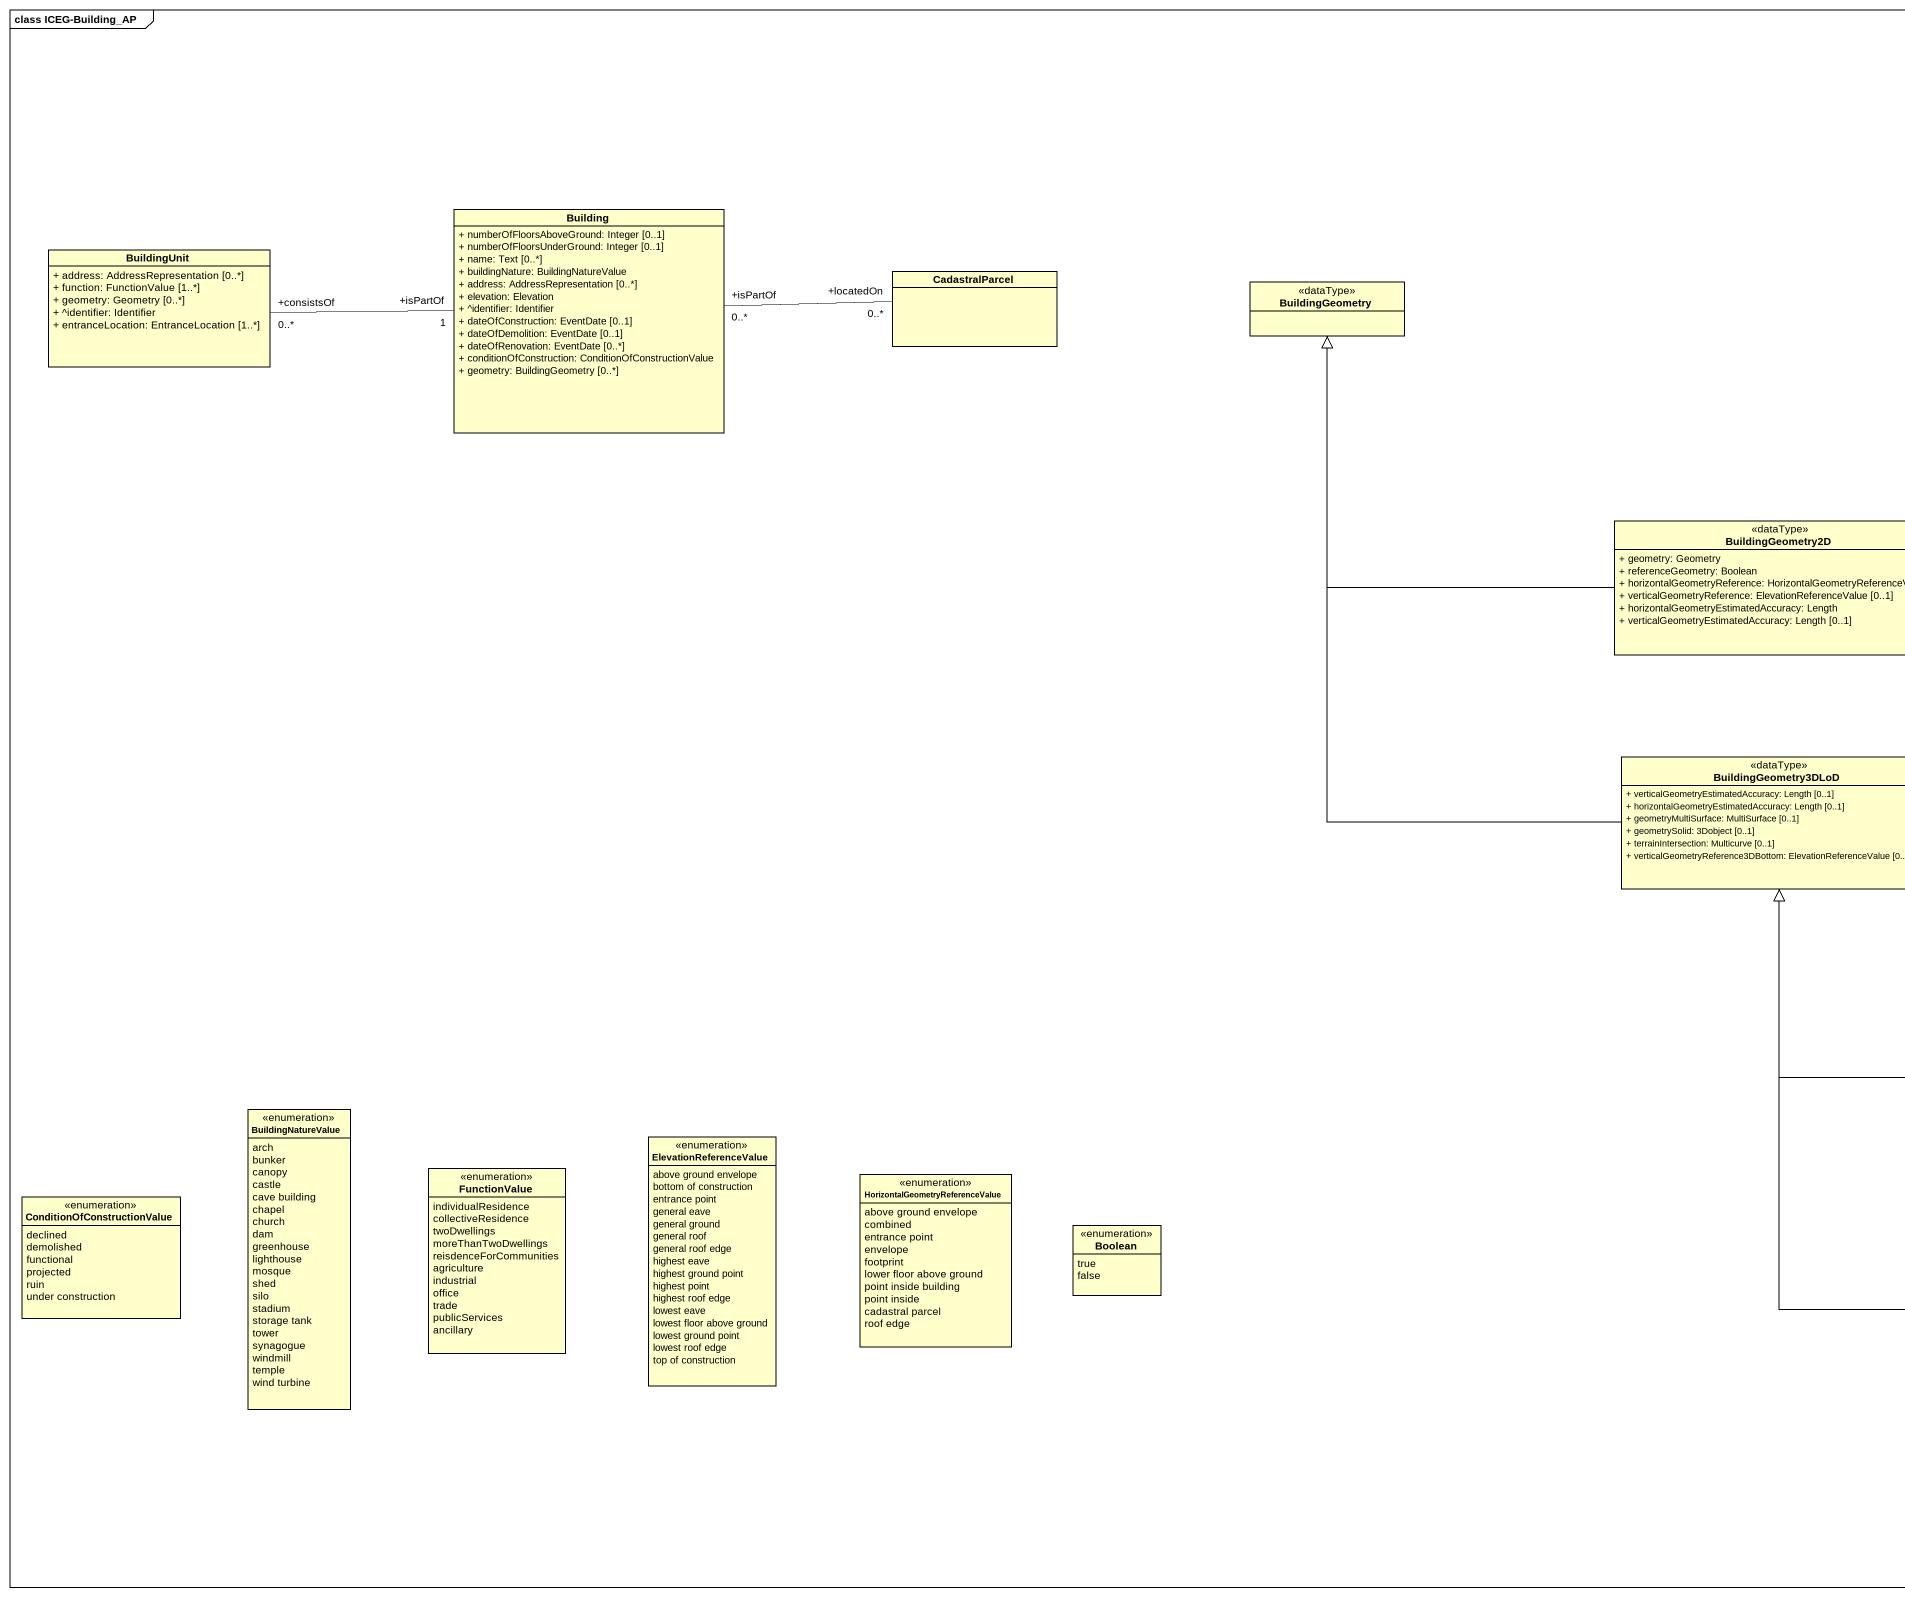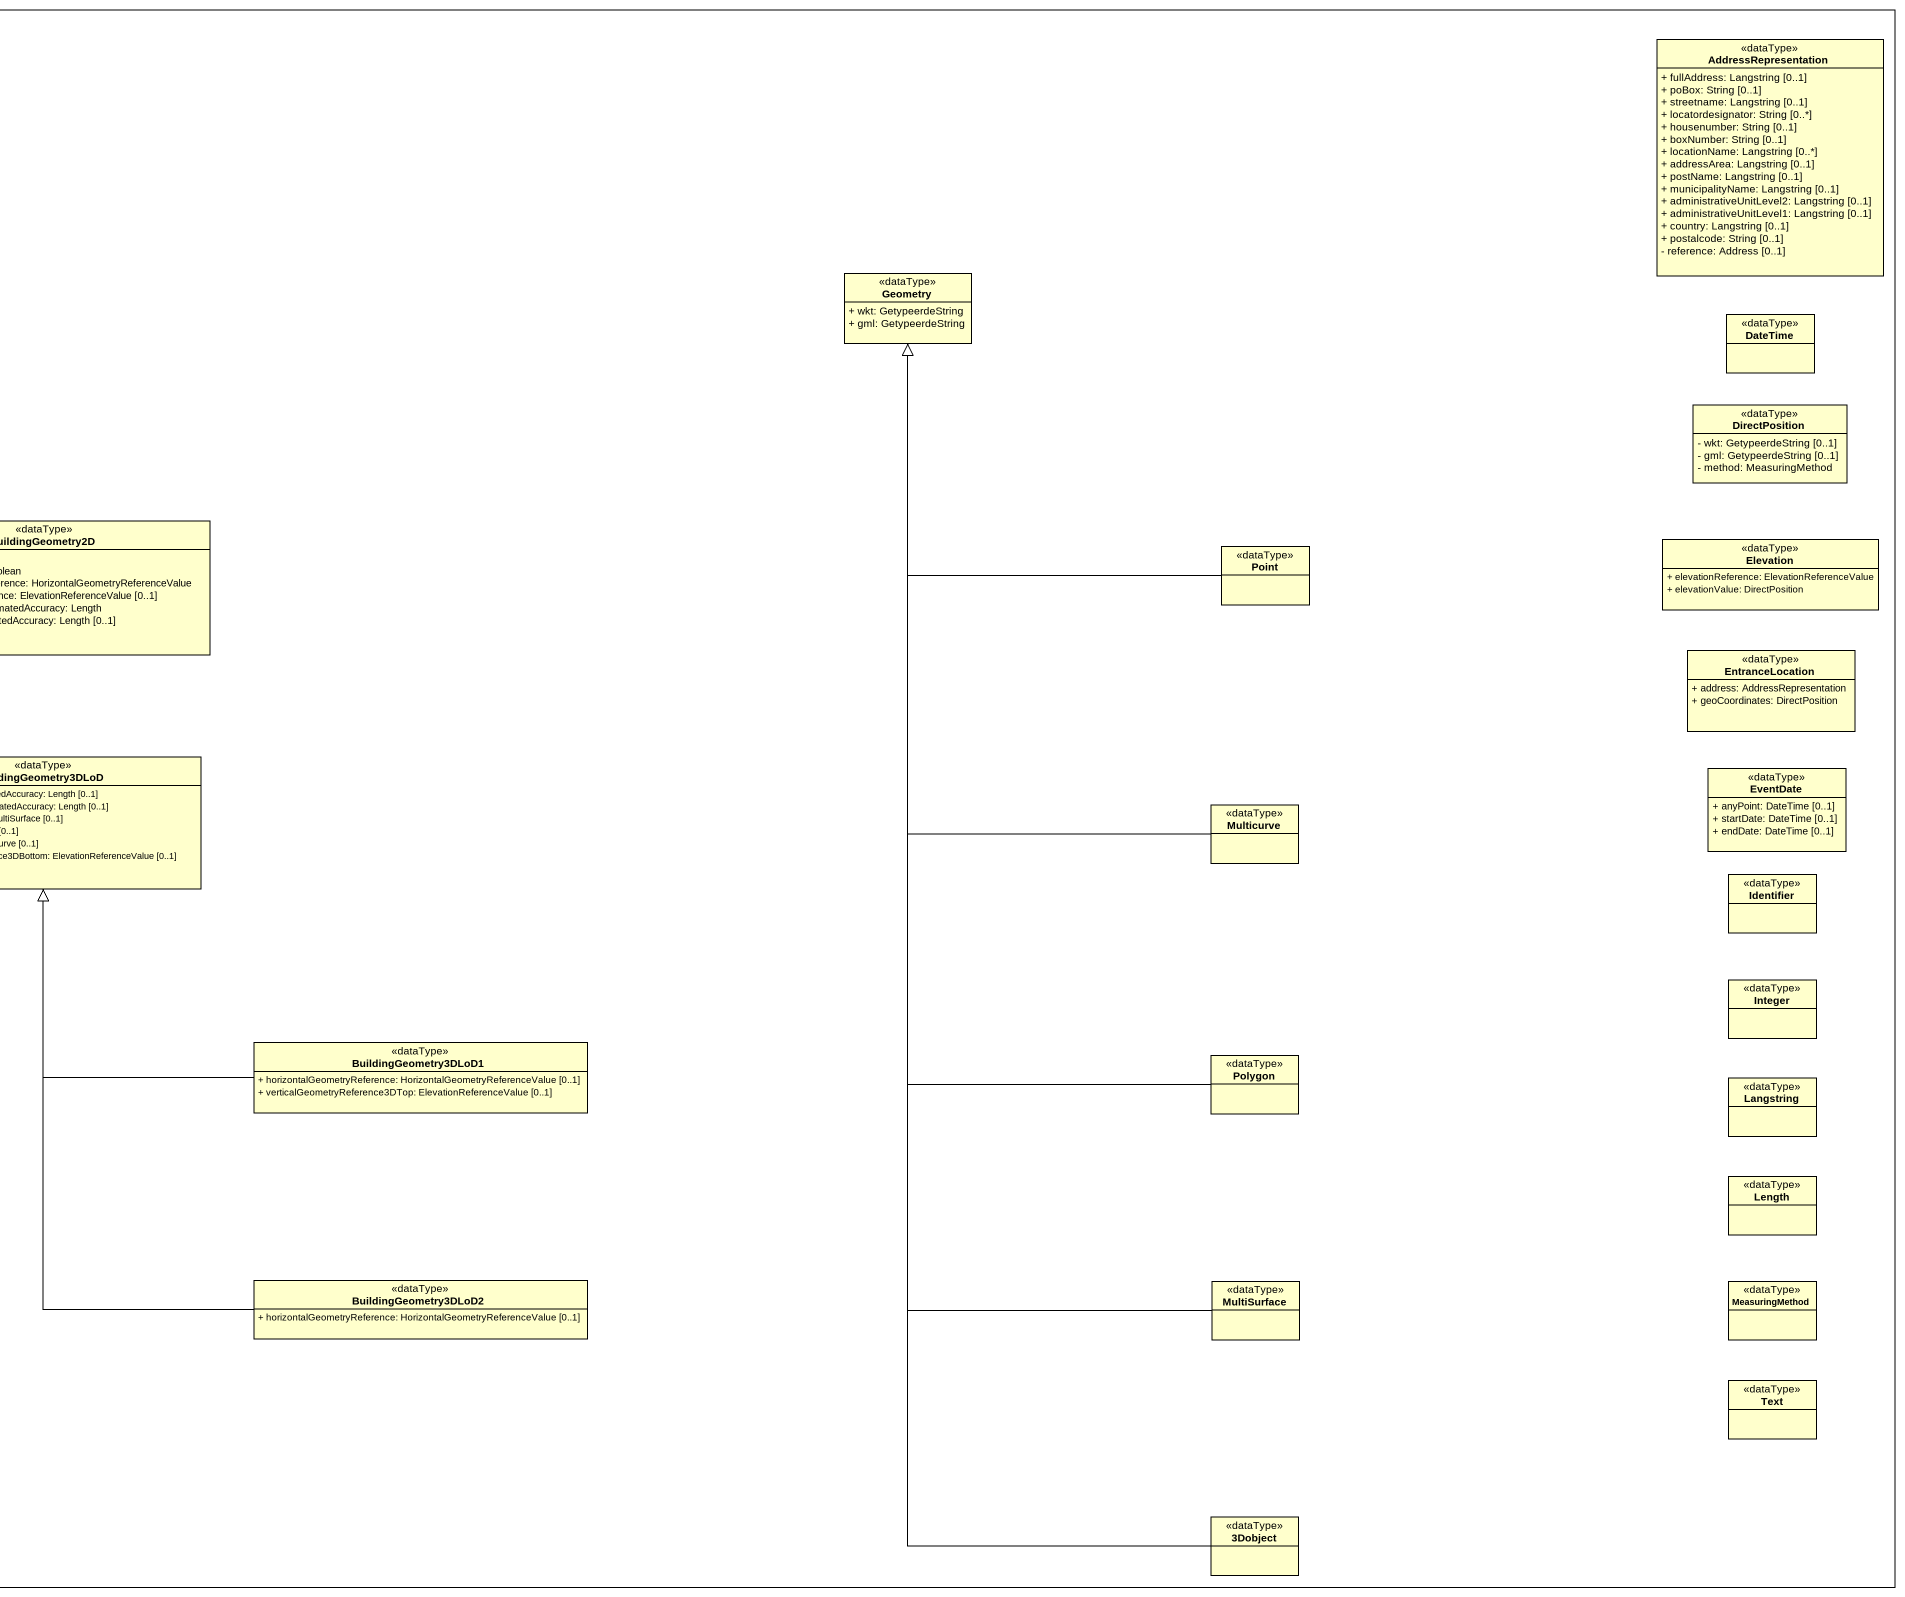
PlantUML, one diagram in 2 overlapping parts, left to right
@startuml
mainframe class ICEG-Building_AP
hide circle
hide empty members
skinparam classAttributeIconSize 0
class AddressRepresentation <<dataType>> {
  + fullAddress: Langstring [0..1]
  + poBox: String [0..1]
  + streetname: Langstring [0..1]
  + locatordesignator: String [0..*]
  + housenumber: String [0..1]
  + boxNumber: String [0..1]
  + locationName: Langstring [0..*]
  + addressArea: Langstring [0..1]
  + postName: Langstring [0..1]
  + municipalityName: Langstring [0..1]
  + administrativeUnitLevel2: Langstring [0..1]
  + administrativeUnitLevel1: Langstring [0..1]
  + country: Langstring [0..1]
  + postalcode: String [0..1]
  - reference: Address [0..1]
}
class Building {
  + numberOfFloorsAboveGround: Integer [0..1]
  + numberOfFloorsUnderGround: Integer [0..1]
  + name: Text [0..*]
  + buildingNature: BuildingNatureValue
  + address: AddressRepresentation [0..*]
  + elevation: Elevation
  + ^identifier: Identifier
  + dateOfConstruction: EventDate [0..1]
  + dateOfDemolition: EventDate [0..1]
  + dateOfRenovation: EventDate [0..*]
  + conditionOfConstruction: ConditionOfConstructionValue
  + geometry: BuildingGeometry [0..*]
}
class BuildingUnit {
  + address: AddressRepresentation [0..*]
  + function: FunctionValue [1..*]
  + geometry: Geometry [0..*]
  + ^identifier: Identifier
  + entranceLocation: EntranceLocation [1..*]
}
class CadastralParcel
class BuildingGeometry <<dataType>>
class Geometry <<dataType>> {
  + wkt: GetypeerdeString
  + gml: GetypeerdeString
}
class DateTime <<dataType>>
class DirectPosition <<dataType>> {
  - wkt: GetypeerdeString [0..1]
  - gml: GetypeerdeString [0..1]
  - method: MeasuringMethod
}
class BuildingGeometry2D <<dataType>> {
  + geometry: Geometry
  + referenceGeometry: Boolean
  + horizontalGeometryReference: HorizontalGeometryReferenceValue
  + verticalGeometryReference: ElevationReferenceValue [0..1]
  + horizontalGeometryEstimatedAccuracy: Length
  + verticalGeometryEstimatedAccuracy: Length [0..1]
}
class Point <<dataType>>
class Elevation <<dataType>> {
  + elevationReference: ElevationReferenceValue
  + elevationValue: DirectPosition
}
class EntranceLocation <<dataType>> {
  + address: AddressRepresentation
  + geoCoordinates: DirectPosition
}
class BuildingGeometry3DLoD <<dataType>> {
  + verticalGeometryEstimatedAccuracy: Length [0..1]
  + horizontalGeometryEstimatedAccuracy: Length [0..1]
  + geometryMultiSurface: MultiSurface [0..1]
  + geometrySolid: 3Dobject [0..1]
  + terrainIntersection: Multicurve [0..1]
  + verticalGeometryReference3DBottom: ElevationReferenceValue [0..1]
}
class EventDate <<dataType>> {
  + anyPoint: DateTime [0..1]
  + startDate: DateTime [0..1]
  + endDate: DateTime [0..1]
}
class Multicurve <<dataType>>
class Identifier <<dataType>>
class Integer <<dataType>>
class BuildingGeometry3DLoD1 <<dataType>> {
  + horizontalGeometryReference: HorizontalGeometryReferenceValue [0..1]
  + verticalGeometryReference3DTop: ElevationReferenceValue [0..1]
}
class Polygon <<dataType>>
class Langstring <<dataType>>
enum BuildingNatureValue {
  arch
  bunker
  canopy
  castle
  cave building
  chapel
  church
  dam
  greenhouse
  lighthouse
  mosque
  shed
  silo
  stadium
  storage tank
  tower
  synagogue
  windmill
  temple
  wind turbine
}
enum ElevationReferenceValue {
  above ground envelope
  bottom of construction
  entrance point
  general eave
  general ground
  general roof
  general roof edge
  highest eave
  highest ground point
  highest point
  highest roof edge
  lowest eave
  lowest floor above ground
  lowest ground point
  lowest roof edge
  top of construction
}
enum ConditionOfConstructionValue {
  declined
  demolished
  functional
  projected
  ruin
  under construction
}
enum FunctionValue {
  individualResidence
  collectiveResidence
  twoDwellings
  moreThanTwoDwellings
  reisdenceForCommunities
  agriculture
  industrial
  office
  trade
  publicServices
  ancillary
}
enum "HorizontalGeometryReferenceValue" as HorizontalGeometryReferenceV {
  above ground envelope
  combined
  entrance point
  envelope
  footprint
  lower floor above ground
  point inside building
  point inside
  cadastral parcel
  roof edge
}
class Length <<dataType>>
enum Boolean {
  true
  false
}
class BuildingGeometry3DLoD2 <<dataType>> {
  + horizontalGeometryReference: HorizontalGeometryReferenceValue [0..1]
}
class MultiSurface <<dataType>>
class MeasuringMethod <<dataType>>
class Text <<dataType>>
class "3Dobject" as c3Dobject <<dataType>>
Building "+isPartOf\n1" -left- "+consistsOf\n0..*" BuildingUnit
Building "+isPartOf\n0..*" -right- "+locatedOn\n0..*" CadastralParcel
BuildingGeometry2D -up-|> BuildingGeometry
Point -up-|> Geometry
BuildingGeometry3DLoD -up-|> BuildingGeometry
Multicurve -up-|> Geometry
BuildingGeometry3DLoD1 -up-|> BuildingGeometry3DLoD
Polygon -up-|> Geometry
BuildingGeometry3DLoD2 -up-|> BuildingGeometry3DLoD
MultiSurface -up-|> Geometry
c3Dobject -up-|> Geometry
@enduml
